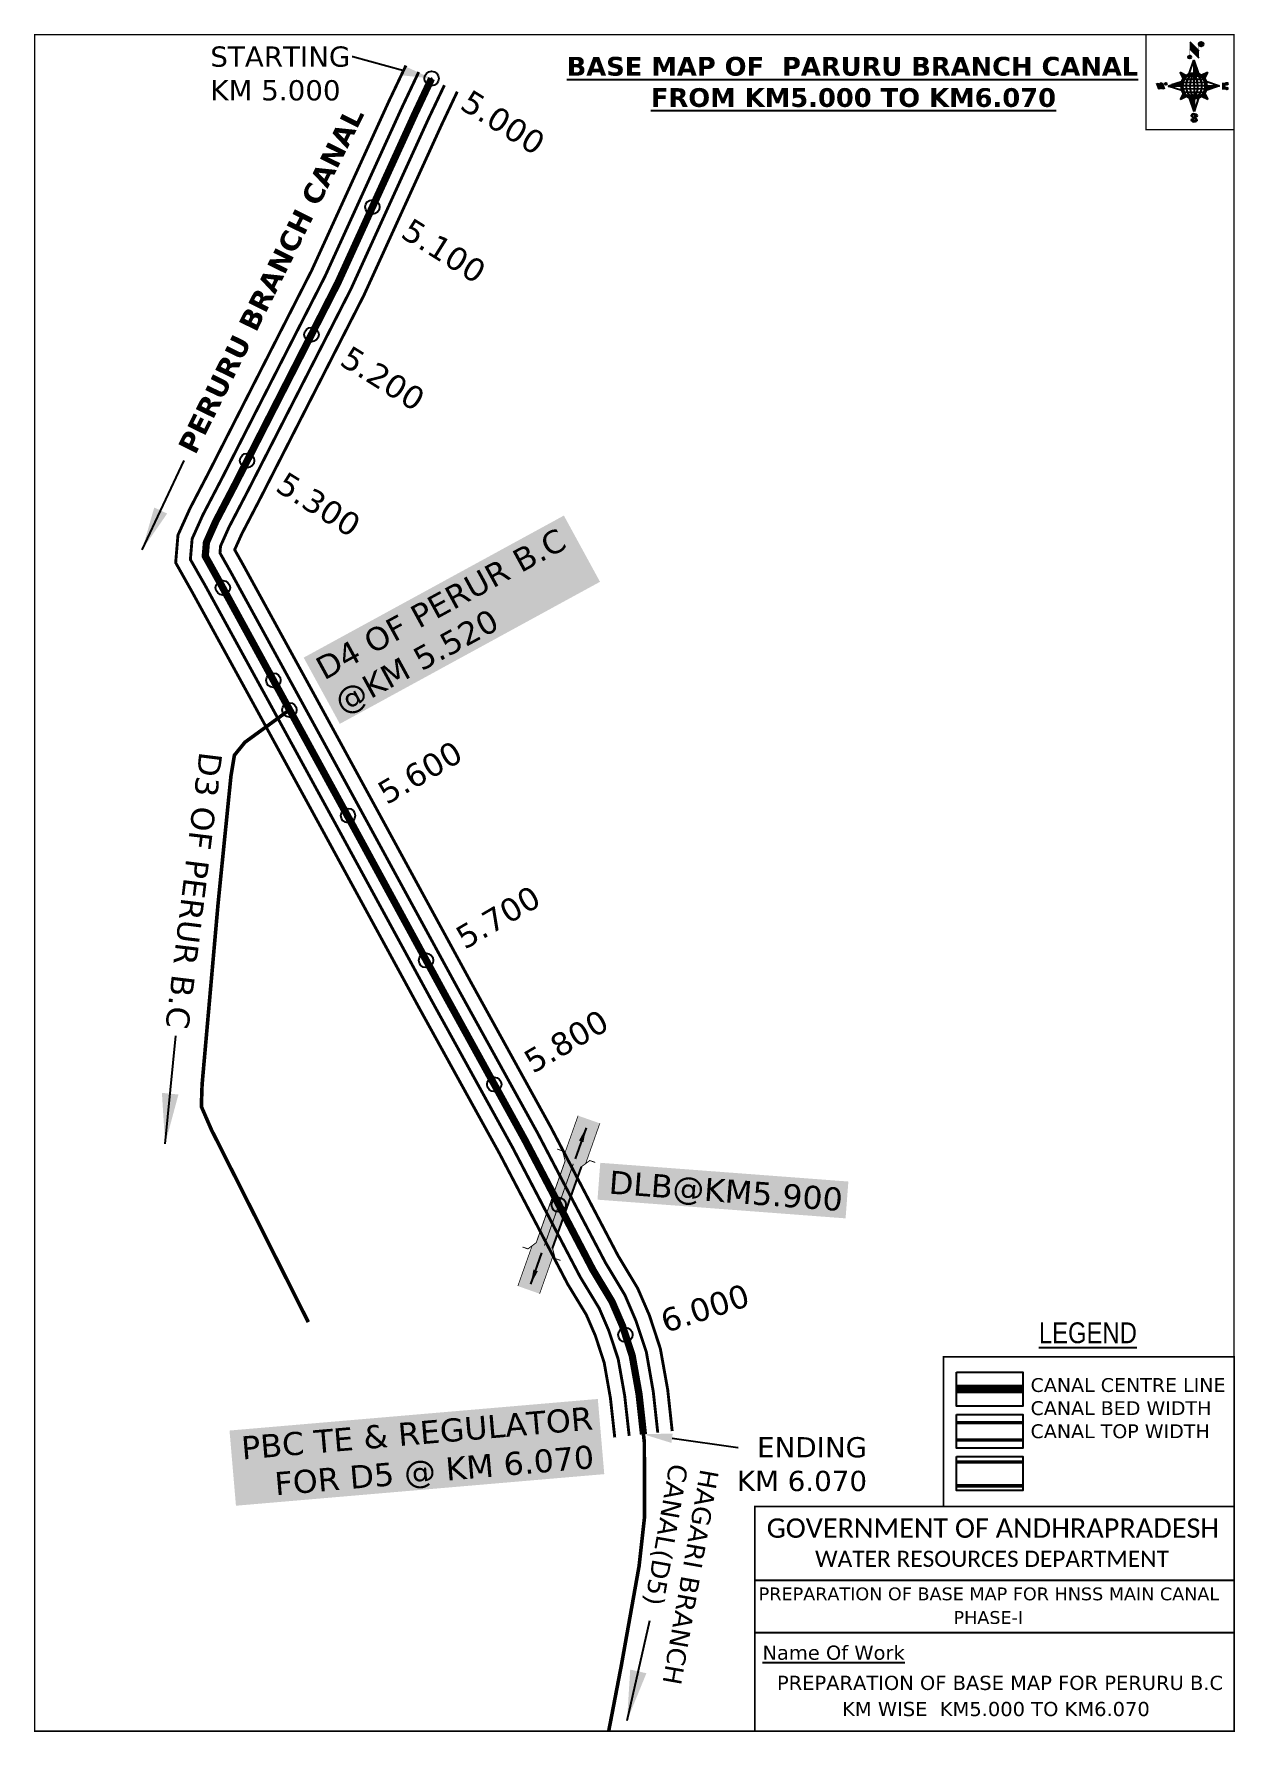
# Model space of a CAD drawing. Header units: inches. Extents: x 739263 to 740095, y 1624433 to 1625610.
import ezdxf
from ezdxf import colors
from ezdxf.entities.mleader import LeaderData, LeaderLine
from ezdxf.enums import TextEntityAlignment as Align
from ezdxf.math import Vec2, Vec3

# ---------------------------------------------------------------- set-up
doc = ezdxf.new("R2010")
doc.units = ezdxf.units.IN
doc.header["$MEASUREMENT"] = 0
doc.header["$PDMODE"] = 32
doc.header["$PDSIZE"] = 10
doc.linetypes.add('ACAD_ISO02W100', pattern=[15, 12, -3])
doc.linetypes.add('HIDDEN2', pattern=[0.1875, 0.125, -0.0625])
for name, color, linetype in [('AQUADUCT', 1, 'Continuous'), ('bord', 1, 'Continuous'), ('CANAL1', 1, 'Continuous'), ('CSMark', 72, 'Continuous'), ('DCBMS', 232, 'Continuous'), ('PAGE', 7, 'Continuous'), ('STRUCTURE', 5, 'Continuous'), ('TEXT', 7, 'Continuous'), ('VILLAGE STONES', 240, 'Continuous')]:
    doc.layers.add(name, color=color, linetype=linetype)
doc.styles.add('ARIALN', font='ARIALN_1.TTF')
doc.styles.get("Standard").update_dxf_attribs({"font": 'verdana_0.ttf'})
doc.dimstyles.get("Standard").update_dxf_attribs({"dimtxt": 0.18, "dimasz": 0.18, "dimexe": 0.18, "dimexo": 0.0625, "dimgap": 0.09, "dimtad": 0, "dimtih": 1, "dimtoh": 1, "dimdec": 4, "dimzin": 0, "dimdsep": 46, "dimtxsty": 'Standard', "dimcen": 0.09, "dimadec": 0, "dimazin": 0, "dimtfac": 1, "dimtdec": 4, "dimtofl": 0, "dimtmove": 0, "dimatfit": 3, "dimfxl": 0, "dimtolj": 1, "dimtzin": 0, "dimarcsym": 0})
pattern_1 = [(267.297113149, (-8720374.938, 50637915.138), (10.5367255337, -0.497431438), [])]
pattern_2 = [(357.297113149, (-8720374.938, 50637915.138), (0.497431438, 10.5367255337), [])]

# ---------------------------------------------------------------- blocks, each defined once
blk = doc.blocks.new('*X17')
at = {"color": 0, "linetype": 'Continuous'}
for p, q in [((6321.6, 240.5), (6322.3, 241.2)), ((6321.6, 240.3), (6322.3, 241)), ((6321.6, 240.1), (6322.3, 240.8)), ((6321.6, 239.9), (6322.4, 240.7)), ((6321.6, 239.8), (6322.4, 240.6)), ((6321.6, 239.6), (6322.5, 240.5)), ((6321.6, 239.4), (6322.5, 240.3)), ((6321.6, 239.2), (6322.6, 240.2)), ((6321.7, 239.1), (6322.6, 240.1)), ((6321.8, 240.8), (6322.4, 241.4)), ((6321.8, 239), (6322.7, 240)), ((6321.8, 239), (6322.8, 239.9)), ((6321.9, 238.9), (6322.9, 239.8)), ((6322, 238.8), (6323, 239.7)), ((6322.1, 241.3), (6322.4, 241.6)), ((6322.1, 238.7), (6323.1, 239.6)), ((6322.2, 238.6), (6323.1, 239.6)), ((6322.3, 238.5), (6323.2, 239.5)), ((6322.4, 238.5), (6323.3, 239.4)), ((6322.5, 238.4), (6323.4, 239.3)), ((6322.7, 238.4), (6323.6, 239.3)), ((6322.8, 238.3), (6323.7, 239.2)), ((6322.9, 238.3), (6323.8, 239.1)), ((6323.1, 238.2), (6323.9, 239.1)), ((6323.2, 238.2), (6324, 239)), ((6323.3, 238.2), (6324.2, 239)), ((6323.5, 238.1), (6324.3, 238.9)), ((6323.7, 238.1), (6324.4, 238.9)), ((6323.8, 238.1), (6324.6, 238.8)), ((6324.1, 238.2), (6324.7, 238.8)), ((6324.3, 238.3), (6324.9, 238.8)), ((6324.6, 238.3), (6325.1, 238.8)), ((6324.8, 238.4), (6325.2, 238.8)), ((6325.1, 238.5), (6325.4, 238.8)), ((6325.4, 238.6), (6325.6, 238.8))]:
    blk.add_line(p, q, dxfattribs=at)
blk = doc.blocks.new('*X16')
at = {"color": 0, "linetype": 'Continuous'}
for p, q in [((6324.4, 240.3), (6324.5, 240.4)), ((6324.6, 240.3), (6324.8, 240.5)), ((6324.7, 240.2), (6325, 240.5)), ((6324.8, 240.2), (6325.2, 240.6)), ((6325, 240.1), (6325.5, 240.6)), ((6325.1, 240.1), (6325.6, 240.6)), ((6325.2, 240), (6325.8, 240.6)), ((6325.3, 240), (6326, 240.6)), ((6325.4, 239.9), (6326.1, 240.6)), ((6325.5, 239.8), (6326.2, 240.5)), ((6325.6, 239.8), (6326.3, 240.5)), ((6325.7, 239.7), (6326.5, 240.4)), ((6325.9, 239.6), (6326.6, 240.3)), ((6326, 239.5), (6326.7, 240.3)), ((6326, 239.4), (6326.8, 240.2)), ((6326.1, 239.3), (6327, 240.2)), ((6326.2, 239.3), (6327.1, 240.1)), ((6326.3, 239.2), (6327.1, 240)), ((6326.4, 239.1), (6327.2, 239.9)), ((6326.5, 239), (6327.3, 239.8)), ((6326.5, 238.9), (6327.4, 239.7)), ((6326.6, 238.8), (6327.5, 239.6)), ((6326.7, 238.7), (6327.5, 239.5)), ((6326.8, 238.6), (6327.6, 239.4)), ((6326.8, 238.5), (6327.7, 239.3)), ((6326.8, 236.5), (6327.4, 237)), ((6326.9, 238.3), (6327.8, 239.2)), ((6326.9, 238.2), (6327.9, 239.1)), ((6326.9, 236.8), (6327.6, 237.4)), ((6327, 238.1), (6327.8, 239)), ((6327, 237.9), (6327.8, 238.8)), ((6327, 237.8), (6327.8, 238.6)), ((6327, 237.6), (6327.8, 238.4)), ((6327, 237.4), (6327.8, 238.2)), ((6327, 237.3), (6327.8, 238)), ((6327, 237.1), (6327.8, 237.9))]:
    blk.add_line(p, q, dxfattribs=at)
blk = doc.blocks.new('H')
at = {"layer": 'bord', "extrusion": (0.000427885, 0.004792, 0.999988)}
h = blk.add_hatch(dxfattribs=at)
h.set_pattern_fill('LINE', color=8, scale=84.387686, angle=-2.7029, style=0)
h.set_pattern_definition(pattern_2)
h.paths.add_polyline_path([(-492, 786, -0.090992), (-448, 775), (-486, 912)])
h = blk.add_hatch(dxfattribs=at)
h.set_pattern_fill('LINE', color=8, scale=84.387686, angle=-92.7029, style=0)
h.set_pattern_definition(pattern_1)
h.paths.add_polyline_path([(-625, 665, -0.090992), (-615, 710), (-751, 671)])
h = blk.add_hatch(dxfattribs=at)
h.set_pattern_fill('LINE', color=8, scale=84.387686, angle=-2.7029, style=0)
h.set_pattern_definition(pattern_2)
h.paths.add_polyline_path([(-504, 533, -0.090992), (-549, 543), (-510, 406)])
h = blk.add_hatch(dxfattribs=at)
h.set_pattern_fill('LINE', color=8, scale=84.387686, angle=-92.7029, style=0)
h.set_pattern_definition(pattern_1)
h.paths.add_polyline_path([(-246, 647), (-372, 653, -0.090992), (-382, 609)])
for p, q in [((-519, 1020, -1217), (-435, 927, -1216)), ((-516, 1087, -1217), (-432, 994, -1217)), ((-538, 774, -1216), (-487, 906, -1216)), ((-487, 906, -1216), (-493, 780, -1216)), ((-487, 906, -1216), (-448, 769, -1216)), ((-865, 701, -1215), (-847, 638, -1215)), ((-847, 700, -1215), (-829, 637, -1215)), ((-829, 699, -1215), (-811, 636, -1215)), ((-829, 699, -1215), (-811, 698, -1215)), ((-811, 698, -1215), (-794, 635, -1215)), ((-752, 665, -1215), (-615, 704, -1215)), ((-627, 794, -1216), (-567, 760, -1216)), ((-627, 794, -1216), (-584, 747, -1215)), ((-599, 731, -1215), (-627, 794, -1216)), ((-421, 753, -1216), (-359, 781, -1216)), ((-359, 781, -1216), (-405, 739, -1216)), ((-359, 781, -1216), (-392, 721, -1215)), ((-379, 693, -1215), (-246, 641, -1215)), ((-213, 669, -1215), (-217, 601, -1215)), ((-752, 665, -1215), (-625, 659, -1215)), ((-619, 614, -1215), (-752, 665, -1215)), ((-639, 526, -1214), (-606, 585, -1215)), ((-639, 526, -1214), (-593, 568, -1215)), ((-577, 553, -1215), (-639, 526, -1214)), ((-511, 400, -1214), (-549, 537, -1214)), ((-460, 533, -1215), (-511, 400, -1214)), ((-505, 527, -1214), (-511, 400, -1214)), ((-371, 513, -1214), (-431, 546, -1215)), ((-371, 513, -1214), (-414, 560, -1215)), ((-399, 576, -1215), (-371, 513, -1214)), ((-246, 641, -1215), (-383, 603, -1215)), ((-373, 647, -1215), (-246, 641, -1215)), ((-197, 600, -1215), (-194, 668, -1215))]:
    blk.add_line(p, q, dxfattribs=at)
at = {"layer": 'bord', "color": 8, "linetype": 'ByBlock', "extrusion": (0.000427885, 0.004792, 0.999988)}
for p, q in [((-375, 679, -1215), (-620, 691, -1215)), ((-386, 711, -1215), (-605, 722, -1215)), ((-411, 744, -1216), (-578, 752, -1216)), ((-493, 780, -1216), (-505, 527, -1214)), ((-373, 647, -1215), (-625, 659, -1215)), ((-378, 616, -1215), (-623, 628, -1215)), ((-392, 585, -1215), (-611, 595, -1215)), ((-420, 555, -1215), (-587, 562, -1215))]:
    blk.add_line(p, q, dxfattribs=at)
at = {"layer": 'bord', "extrusion": (0.000427885, 0.004792, 0.999988), "elevation": -1212}
for points, const_width in [([(-522, 960), (-516, 1093)], 1.61), ([(-434, 933), (-428, 1066)], 1.61), ([(-870, 707), (-846, 706)], 0.642), ([(-829, 643), (-821, 678)], 0.642), ([(-793, 641), (-782, 694)], 0.642), ([(-223, 676), (-174, 673)], 0.706), ([(-829, 643), (-855, 644)], 0.642), ([(-811, 642), (-784, 641)], 0.642), ([(-177, 605), (-226, 607)], 0.706), ([(-195, 645), (-185, 644)], 0.706)]:
    blk.add_lwpolyline(points, dxfattribs=dict(at, const_width=const_width))
for points, const_width in [([(-414, 1073, 1), (-398, 1058, 1)], 22.3), ([(-530, 950, 1), (-520, 939, 1)], 14.8), ([(-776, 697, 1), (-769, 690, 1)], 8.9), ([(-180, 618, 1), (-173, 611, 1)], 9.79), ([(-178, 667, 1), (-171, 660, 1)], 9.79), ([(-490, 362, 1), (-498, 369, 1)], 11.1), ([(-525, 322, 1), (-533, 329, 1)], 11.1)]:
    blk.add_lwpolyline(points, format="xyb", close=True, dxfattribs=dict(at, const_width=const_width))
for points in [[(-537, 317), (-531, 310), (-520, 307), (-505, 307), (-494, 310), (-486, 318), (-487, 326), (-491, 333), (-494, 336), (-503, 341), (-522, 347), (-530, 352), (-534, 355), (-537, 363), (-537, 373), (-530, 381), (-520, 384), (-504, 384), (-493, 380), (-487, 373)], [(-522, 348), (-526, 354), (-528, 361), (-528, 371), (-526, 375), (-521, 381), (-515, 384)], [(-505, 307), (-499, 312), (-497, 319), (-497, 327), (-501, 335), (-509, 343)]]:
    blk.add_lwpolyline(points, dxfattribs=at)
at = {"layer": 'bord', "extrusion": (0.000427885, 0.004792, 0.999988)}
for centre, radius in [((-406, 1065, -1212), 22.3), ((-525, 944, -1212), 14.8), ((-773, 694, -1212), 8.9), ((-498, 659, -1212), 127), ((-177, 615, -1212), 9.79), ((-174, 663, -1212), 9.79), ((-494, 365, -1212), 11.1), ((-529, 325, -1212), 11.1)]:
    blk.add_circle(centre, radius, dxfattribs=at)
at = {"layer": 'bord', "color": 8, "linetype": 'ByBlock', "extrusion": (0.000427885, 0.004792, 0.999988)}
for centre, radius, start, end in [((-482, 658, -1212), 128, 94.9254, 259.6691), ((-437, 656, -1212), 141, 113.2864, 241.308), ((-316, 651, -1212), 222, 142.5892, 212.0053), ((-560, 662, -1212), 141, 293.2864, 61.308), ((-681, 668, -1212), 222, 322.5892, 32.0053), ((-515, 660, -1212), 128, 274.9254, 79.6691)]:
    blk.add_arc(centre, radius, start, end, dxfattribs=at)
at = {"layer": 'bord', "extrusion": (0.000427885, 0.004792, 0.999988)}
for points in [[(-516, 1093, -1212), (-431, 1000, -1212), (-519, 1026, -1212), (-434, 933, -1212)], [(-864, 707, -1212), (-846, 706, -1212), (-846, 644, -1212), (-829, 643, -1212)], [(-829, 705, -1212), (-811, 704, -1212), (-811, 642, -1212), (-793, 641, -1212)], [(-193, 674, -1212), (-197, 606, -1212), (-213, 675, -1212), (-216, 607, -1212)]]:
    blk.add_solid(points, dxfattribs=at)
at = {"layer": 'bord', "extrusion": (0.000427885, 0.004792, 0.999988), "xscale": 7.977342409717546, "yscale": 7.977342408231451, "zscale": 7.977342408476333, "rotation": 138.0840426661453}
for name, p in [('*X16', (38301, -31929, -1212)), ('*X17', (38314, -31951, -1212))]:
    blk.add_blockref(name, p, dxfattribs=at)
blk = doc.blocks.new('DLB')
at = {"layer": 'STRUCTURE'}
h = blk.add_hatch(dxfattribs=at)
h.set_pattern_fill('DOTS', color=6, scale=20, angle=320.37224793, style=0)
h.paths.add_polyline_path([(769699.5, 1706950), (769699.5, 1706934), (769729.1, 1706934), (769732.1, 1706936), (769792.1, 1706936), (769795.1, 1706934), (769824.7, 1706934), (769824.7, 1706950), (769795.1, 1706950), (769792.1, 1706948), (769732.1, 1706948), (769729.1, 1706950)])
at = {"layer": 'STRUCTURE', "color": 6, "const_width": 0.628}
for points in [[(769726.1, 1706956), (769726.1, 1706952), (769732.1, 1706948), (769792.1, 1706948), (769798.1, 1706952), (769798.1, 1706956)], [(769732.1, 1706942), (769792.1, 1706942)], [(769726.1, 1706928), (769726.1, 1706932), (769732.1, 1706936), (769792.1, 1706936), (769798.1, 1706932), (769798.1, 1706928)]]:
    blk.add_lwpolyline(points, dxfattribs=at)
at = {"layer": 'STRUCTURE', "color": 6, "linetype": 'ACAD_ISO02W100', "ltscale": 0.5, "const_width": 0.5}
for points in [[(769699.5, 1706950), (769729.1, 1706950)], [(769795.1, 1706950), (769824.7, 1706950)], [(769699.5, 1706934), (769729.1, 1706934)], [(769795.1, 1706934), (769824.7, 1706934)]]:
    blk.add_lwpolyline(points, dxfattribs=at)
at = {"layer": 'STRUCTURE', "color": 6}
blk.add_lwpolyline([(769732.1, 1706936), (769792.1, 1706936)], dxfattribs=at)
blk.add_lwpolyline([(769732.1, 1706936), (769792.1, 1706936)], dxfattribs=at)
at = {"layer": 'STRUCTURE', "color": 0}
blk.add_circle((769762.1, 1706942), 1.8, dxfattribs=at)
for points in [[(769703.8, 1706942), (769726.7, 1706942)], [(769818.6, 1706942), (769795.7, 1706942)]]:
    blk.add_leader(points, dimstyle='Standard', override={"dimasz": 10, "dimgap": 0.09, "dimtad": 0}, dxfattribs=at)

msp = doc.modelspace()

# ---------------------------------------------------------------- linework, layer by layer
at = {"color": 3}
msp.add_point((739439.5, 1625141.9), dxfattribs=at)
at = {"layer": 'CANAL1', "color": 200, "const_width": 2}
for points in [[(739520.2, 1625588.3), (739508.4, 1625563.5), (739455, 1625446.5), (739383.6, 1625306.4), (739370.5, 1625281.2), (739362.3, 1625263), (739360.7, 1625243.9), (739372.5, 1625222.9), (739416.9, 1625141.9), (739463.1, 1625057.3), (739529.8, 1624934.7), (739585.2, 1624834.3), (739607.8, 1624791.1), (739632.3, 1624744.1), (739645.2, 1624722.9), (739651.5, 1624708.3), (739657.6, 1624689.6), (739661.9, 1624665.2), (739664.9, 1624637.9)], [(739555.8, 1625570.2), (739544.7, 1625546.7), (739491.1, 1625429.1), (739419.1, 1625288), (739406.5, 1625263.8), (739401.6, 1625252.9), (739401.6, 1625252.8), (739407.5, 1625242.3), (739452, 1625161.1), (739498.2, 1625076.4), (739564.9, 1624953.9), (739620.4, 1624853.2), (739643.2, 1624809.6), (739667.2, 1624763.8), (739680.8, 1624741.2), (739688.9, 1624722.5), (739696.5, 1624699.4), (739701.6, 1624670.9), (739704.7, 1624642.3)]]:
    msp.add_lwpolyline(points, dxfattribs=at)
at = {"layer": 'CANAL1', "color": 5, "const_width": 2}
for points in [[(739529.1, 1625583.8), (739517.5, 1625559.3), (739464.1, 1625442.1), (739392.5, 1625301.8), (739379.5, 1625276.9), (739372.1, 1625260.4), (739370.9, 1625246.1), (739381.3, 1625227.8), (739425.7, 1625146.7), (739471.9, 1625062.1), (739538.6, 1624939.5), (739594, 1624839), (739616.6, 1624795.7), (739641, 1624749), (739654.1, 1624727.4), (739660.8, 1624711.8), (739667.3, 1624692.1), (739671.8, 1624666.7), (739674.9, 1624639)], [(739546.9, 1625574.7), (739535.6, 1625550.9), (739482.1, 1625433.4), (739410.2, 1625292.6), (739397.5, 1625268.2), (739391.8, 1625255.4), (739391.4, 1625250.6), (739398.8, 1625237.5), (739443.2, 1625156.3), (739489.4, 1625071.6), (739556.1, 1624949.1), (739611.6, 1624848.5), (739634.3, 1624805), (739658.5, 1624758.9), (739671.9, 1624736.6), (739679.5, 1624718.9), (739686.8, 1624697), (739691.6, 1624669.5), (739694.7, 1624641.2)]]:
    msp.add_lwpolyline(points, dxfattribs=at)
at = {"layer": 'CANAL1', "color": 1, "linetype": 'HIDDEN2', "ltscale": 100}
for points, const_width in [([(739538, 1625579.3), (739526.6, 1625555.1), (739473.1, 1625437.8), (739401.4, 1625297.2), (739388.5, 1625272.5), (739382, 1625257.9), (739381.2, 1625248.4), (739390, 1625232.6), (739434.4, 1625151.5), (739480.7, 1625066.8), (739547.4, 1624944.3), (739602.8, 1624843.7), (739625.5, 1624800.4), (739649.8, 1624753.9), (739663, 1624732), (739670.2, 1624715.4), (739677, 1624694.5), (739681.7, 1624668.1), (739684.8, 1624640.1)], 5), ([(739439.5, 1625141.9), (739408.7, 1625119.5), (739401.4, 1625110.5), (739399, 1625096.1), (739390.1, 1625007.9), (739379, 1624882.3), (739378.5, 1624867.1), (739385.5, 1624851), (739412.1, 1624798.3), (739452.6, 1624717.8)], 2.5), ([(739439.5, 1625141.9), (739408.7, 1625119.5), (739401.4, 1625110.5), (739399, 1625096.1), (739390.1, 1625007.9), (739379, 1624882.3), (739378.5, 1624867.1), (739385.5, 1624851), (739412.1, 1624798.3), (739449.6, 1624723.7)], 2.5), ([(739684.8, 1624640.1), (739685.4, 1624634.6), (739685.5, 1624582.5), (739681.8, 1624549), (739669.5, 1624480.1), (739660.7, 1624434.4)], 2.5), ([(739684.8, 1624640.1), (739685.4, 1624634.6), (739685.5, 1624582.5), (739681.8, 1624549), (739669.5, 1624480.1), (739660.7, 1624434.4)], 2.5)]:
    msp.add_lwpolyline(points, dxfattribs=dict(at, const_width=const_width))
at = {"layer": 'CANAL1', "color": 1, "linetype": 'HIDDEN2', "ltscale": 100, "const_width": 6, "elevation": -0.4}
msp.add_lwpolyline([(739947.6, 1624671.4), (739901.6, 1624671.4)], dxfattribs=at)
at = {"layer": 'CANAL1', "color": 5, "const_width": 2.4, "elevation": -0.4}
for points in [[(739947.6, 1624648.1), (739901.6, 1624648.1)], [(739947.6, 1624636.1), (739901.6, 1624636.1)]]:
    msp.add_lwpolyline(points, dxfattribs=at)
at = {"layer": 'CANAL1', "color": 200, "const_width": 2.4, "elevation": -0.4}
for points in [[(739947.6, 1624620.9), (739901.6, 1624620.9)], [(739947.6, 1624604.4), (739901.6, 1624604.4)]]:
    msp.add_lwpolyline(points, dxfattribs=at)
at = {"layer": 'CANAL1', "color": 3}
for p in [(739538, 1625579.3), (739497, 1625490.3), (739454.8, 1625401.9), (739410.2, 1625314.6), (739393.4, 1625226.5), (739428.4, 1625162.4), (739480.1, 1625068.7), (739534.2, 1624968.4), (739581.4, 1624882.5), (739626.1, 1624799.1), (739672.3, 1624709)]:
    msp.add_point(p, dxfattribs=at)
at = {"layer": 'PAGE', "const_width": 1}
msp.add_lwpolyline([(739263, 1625609.7), (739263, 1624434.4), (740094, 1624434.4), (740094, 1625609.7), (739263, 1625609.7)], dxfattribs=at)
at = {"layer": 'PAGE'}
for points, const_width in [([(740094, 1625609.7), (740032.9, 1625609.7), (740032.9, 1625543.9), (740094, 1625543.9)], 1), ([(740094, 1624590), (739892.7, 1624590), (739892.7, 1624693.8), (740094, 1624693.8)], 1.2), ([(739761.9, 1624590), (740094, 1624590), (740094, 1624434.4), (739761.9, 1624434.4)], 1.2)]:
    msp.add_lwpolyline(points, close=True, dxfattribs=dict(at, const_width=const_width))
at = {"layer": 'PAGE', "elevation": -0.4}
for points in [[(739901.6, 1624683.2), (739947.6, 1624683.2), (739947.6, 1624659.6), (739901.6, 1624659.6)], [(739901.6, 1624653.9), (739947.6, 1624653.9), (739947.6, 1624630.4), (739901.6, 1624630.4)], [(739901.6, 1624624.6), (739947.6, 1624624.6), (739947.6, 1624601.1), (739901.6, 1624601.1)]]:
    msp.add_lwpolyline(points, close=True, dxfattribs=at)
at = {"layer": 'PAGE'}
for points in [[(739761.9, 1624539), (740094, 1624539)], [(739761.9, 1624502.7), (740094, 1624502.7)]]:
    msp.add_lwpolyline(points, dxfattribs=at)

# ---------------------------------------------------------------- block references
at = {"layer": 'AQUADUCT', "color": 1, "xscale": 0.0703495379661093, "yscale": 0.07034953800030053, "zscale": 0.07034953795990817, "rotation": 3.078330607406165}
msp.add_blockref('H', (740103.7, 1625530.2, 85.4), dxfattribs=at)
at = {"layer": 'STRUCTURE', "color": 0, "rotation": 70.53160887042445}
msp.add_blockref('DLB', (2092423.1, 330146.6), dxfattribs=at)

# ---------------------------------------------------------------- texts
at = {"layer": 'CANAL1', "insert": (739361.4, 1625323.5), "char_height": 14, "width": 265.031, "attachment_point": 1, "rotation": 63.6358}
msp.add_mtext('\\pi0.96322;{\\fVerdana|b1|i0|c0|p34;PERURU BRANCH CANAL}', dxfattribs=at)
at = {"layer": 'CSMark', "color": 1}
for s, rotation, p in [('5.000', 327.9275, (739561, 1625565.7)), ('5.100', 327.9275, (739520, 1625476.7)), ('5.200', 327.9275, (739477.7, 1625388.3)), ('5.300', 327.9275, (739433.2, 1625301)), ('5.600', 30.3563, (739502.8, 1625082.8)), ('5.700', 30.3563, (739556.9, 1624982.5)), ('5.800', 30.3563, (739604.1, 1624896.6)), ('6.000', 18.0163, (739697.5, 1624717.8))]:
    msp.add_text(s, height=16, rotation=rotation, dxfattribs=at).set_placement(p, align=Align.MIDDLE_LEFT)
at = {"layer": 'PAGE', "extrusion": (0.000201441, 0.004807, 0.999988), "style": 'ARIALN'}
msp.add_text('%%ULEGEND', height=14.4, rotation=359.9999, dxfattribs=at).set_placement((739992.7, 1624690.9, 7958.8), align=Align.MIDDLE)
at = {"layer": 'PAGE', "extrusion": (0.000201441, 0.004807, 0.999988)}
for s, height, p in [('PREPARATION OF BASE MAP FOR HNSS MAIN CANAL', 8.878, (739764.6, 1624505.6, 7957.8)), ('%%UName Of Work', 9.822, (739767.2, 1624464.4, 7956.5))]:
    msp.add_text(s, height=height, rotation=359.9999, dxfattribs=at).set_placement(p)
for s, height, p in [('PHASE-I', 8.88, (739923.7, 1624493.7, 7957.8)), ('PREPARATION OF BASE MAP FOR PERURU B.C', 9.822, (739931.8, 1624448.4, 7956.6)), ('KM WISE  KM5.000 TO KM6.070', 9.822, (739929, 1624430.3, 7956.6))]:
    msp.add_text(s, height=height, rotation=359.9999, dxfattribs=at).set_placement(p, align=Align.MIDDLE_CENTER)
at = {"layer": 'PAGE', "extrusion": (0.000201441, 0.004807, 0.999988), "attachment_point": 1, "text_direction": (1, -1e-06, -0.000201)}
for s, insert, char_height, width in [('CANAL CENTRE LINE CANAL BED WIDTH {\\H2.3741x; }CANAL TOP WIDTH{\\H1.9188x; }', (739953, 1624679, -0.4), 9.6, 168.926), ('\\pi3.5885;{\\fCalibri|b0|i0|c0|p34;\\H1.3333x;GOVERNMENT OF ANDHRAPRADESH\\P\\pi37.073;\\H0.83998x;WATER RESOURCES DEPARTMENT}', (739766.6, 1624581.8, -1.3), 10.059, 321.276)]:
    msp.add_mtext(s, dxfattribs=dict(at, insert=insert, char_height=char_height, width=width))
at = {"layer": 'STRUCTURE', "color": 5, "char_height": 16, "attachment_point": 1, "bg_fill": 1, "box_fill_scale": 1.3, "bg_fill_color": 7, "bg_fill_true_color": 16777215, "bg_fill_transparency": 4390977}
for s, insert, width, rotation in [('{\\C1;D4 OF PERUR B.C @KM 5.520}', (739455.9, 1625176.2), 195.781, 28.6324), ('\\pi2.3091;DLB@KM5.900', (739659.3, 1624823), 162.771, 355.6879), ('\\pi2.3091;PBC TE & REGULATOR \\P\\pi23.177;FOR D5 @ KM 6.070', (739403.2, 1624638.3), 246.511, 4.8991)]:
    msp.add_mtext(s, dxfattribs=dict(at, insert=insert, width=width, rotation=rotation))
at = {"layer": 'TEXT', "color": 1, "insert": (739630.7, 1625594.3), "char_height": 13, "width": 395.395, "attachment_point": 1}
msp.add_mtext('\\pi0.89442;{\\fVerdana|b1|i0|c0|p34;\\LBASE MAP OF  PARURU BRANCH CANAL \\P\\pi59.233;FROM KM5.000 TO KM6.070}', dxfattribs=at)
at = {"layer": 'VILLAGE STONES', "color": 1}
msp.add_text('D3 OF PERUR B.C', height=16, rotation=262.9752, dxfattribs=at).set_placement((739377.2, 1625113.4))
at = {"layer": 'VILLAGE STONES', "color": 1, "insert": (739737.1, 1624614.3), "char_height": 13, "width": 152.585, "attachment_point": 1, "rotation": 259.937}
msp.add_mtext('HAGARI BRANCH CANAL(D5)', dxfattribs=at)

# ---------------------------------------------------------------- leaders
at = {"layer": 'CANAL1'}
msp.add_leader([(739337.5, 1625252.9), (739366.7, 1625314.6)], dimstyle='Standard', override={"dimasz": 30, "dimgap": 0.09, "dimtad": 0}, dxfattribs=at)
at = {"layer": 'CANAL1', "color": 1}
for points, override in [([(739353.4, 1624841.2), (739360.9, 1624916)], {"dimasz": 35, "dimgap": 0.09, "dimtad": 0, "dimtfill": 2, "dimtfillclr": 5}), ([(739673.4, 1624441.7), (739689.3, 1624511)], {"dimasz": 35, "dimtfill": 2, "dimtfillclr": 5})]:
    msp.add_leader(points, dimstyle='Standard', override=override, dxfattribs=at)
at = {"layer": 'DCBMS', "color": 5}
ml = msp.add_multileader_mtext('Standard', dxfattribs=at)
ml.set_content('STARTING\\PKM 5.000', color=5)
ml.set_leader_properties()
ml.build(insert=Vec2(0, 0))
ml.multileader.update_dxf_attribs({"dogleg_length": 0.36, "arrow_head_size": 20})
ctx = ml.context
ctx.base_point, ctx.char_height, ctx.arrow_head_size, ctx.landing_gap_size, ctx.plane_origin = Vec3(739384.6, 1625594.4), 14, 20, 0.09, Vec3(740532.9, 1626074.7)
notes = []
notes.append((ctx, [(0, (1, 1, 0), (739483.4, 1625594.4), (-1, 0), 0.36, [(0, [(739538, 1625579.3)], 0, [])])]))
ctx.mtext.insert, ctx.mtext.width, ctx.mtext.flow_direction = Vec3(739384.7, 1625601.5), 99.654, 5
ml = msp.add_multileader_mtext('Standard', dxfattribs=at)
ml.set_content('ENDING \\PKM 6.070', color=5)
ml.set_leader_properties()
ml.build(insert=Vec2(0, 0))
ml.multileader.update_dxf_attribs({"dogleg_length": 0.36, "arrow_head_size": 20})
ctx = ml.context
ctx.base_point, ctx.char_height, ctx.arrow_head_size, ctx.landing_gap_size, ctx.plane_origin = Vec3(739750.5, 1624631), 14, 20, 0.09, Vec3(740539.8, 1624823.7)
ctx.text_align_type = 2
notes.append((ctx, [(1, (1, 1, 0), (739750.1, 1624631), (1, 0), 0.36, [(0, [(739684.8, 1624640.1)], 0, [])])]))
ctx.mtext.insert, ctx.mtext.width, ctx.mtext.alignment, ctx.mtext.flow_direction = Vec3(739839.7, 1624638.1), 91.182, 3, 5
for ctx, leaders in notes:
    for number, flags, end, landing, length, lines in leaders:
        leader = LeaderData()
        leader.index, (leader.has_last_leader_line, leader.has_dogleg_vector, leader.attachment_direction) = number, flags
        leader.last_leader_point, leader.dogleg_vector, leader.dogleg_length = Vec3(end), Vec3(landing), length
        for number, points, colour, breaks in lines:
            line = LeaderLine()
            line.index, line.vertices, line.color, line.breaks = number, Vec3.list(points), colors.encode_raw_color(colour), breaks
            leader.lines.append(line)
        ctx.leaders.append(leader)

doc.saveas('drawing.dxf')
